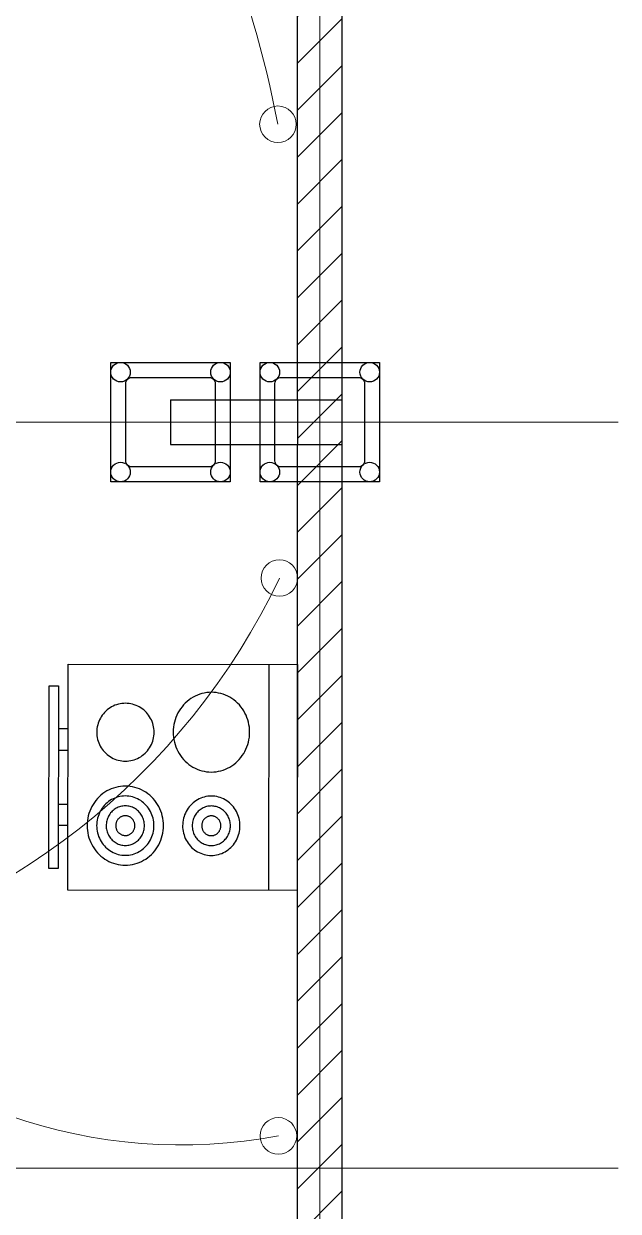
# Model space of a CAD drawing. Header units: metres. Extents: x 1.9 to 22.6, y 1.3 to 21.9.
# Drawn here: x 9.207 to 11.199, y 4.234 to 8.214 of the extents above; entities that cross this region are included whole.
import ezdxf

# ---------------------------------------------------------------- set-up
doc = ezdxf.new("R2010")
doc.units = ezdxf.units.M
doc.linetypes.add('ACAD_ISO04W100', pattern=[30, 24, -3, 0, -3])
doc.layers.get('0').update_dxf_attribs({"color": 52})
for name, color, linetype, lineweight in [('Aux', 10, 'ACAD_ISO04W100', 18), ('Electrico', 5, 'Continuous', 15), ('Muros', 140, 'Continuous', 25)]:
    doc.layers.add(name, color=color, linetype=linetype, lineweight=lineweight)
for name, color, linetype in [('Kastillo', 30, 'Continuous'), ('Muebles', 8, 'Continuous'), ('Muros de Carga', 221, 'Continuous')]:
    doc.layers.add(name, color=color, linetype=linetype)

# ---------------------------------------------------------------- blocks, each defined once
blk = doc.blocks.new('cocina22-pl')
at = {"linetype": 'Continuous'}
for p, q in [((0, 0.6092), (0.6, 0.6092)), ((0, 0), (0, 0.6092)), ((0.6, 0.6092), (0.6, 0)), ((0, 0.533), (0.6, 0.533)), ((0.1408, 0.4751), (0.1347, 0.4726)), ((0.1471, 0.4773), (0.1408, 0.4751)), ((0.1535, 0.4791), (0.1471, 0.4773)), ((0.16, 0.4805), (0.1535, 0.4791)), ((0.1665, 0.4815), (0.16, 0.4805)), ((0.1732, 0.4821), (0.1665, 0.4815)), ((0.1798, 0.4823), (0.1732, 0.4821)), ((0.1865, 0.4821), (0.1798, 0.4823)), ((0.1931, 0.4815), (0.1865, 0.4821)), ((0.1997, 0.4805), (0.1931, 0.4815)), ((0.2061, 0.4791), (0.1997, 0.4805)), ((0.2125, 0.4773), (0.2061, 0.4791)), ((0.2188, 0.4751), (0.2125, 0.4773)), ((0.2249, 0.4726), (0.2188, 0.4751)), ((0.0982, 0.4455), (0.0941, 0.4404)), ((0.1026, 0.4502), (0.0982, 0.4455)), ((0.1073, 0.4548), (0.1026, 0.4502)), ((0.1123, 0.459), (0.1073, 0.4548)), ((0.1176, 0.4629), (0.1123, 0.459)), ((0.1231, 0.4665), (0.1176, 0.4629)), ((0.1288, 0.4697), (0.1231, 0.4665)), ((0.1347, 0.4726), (0.1288, 0.4697)), ((0.2308, 0.4697), (0.2249, 0.4726)), ((0.2366, 0.4665), (0.2308, 0.4697)), ((0.2421, 0.4629), (0.2366, 0.4665)), ((0.2473, 0.459), (0.2421, 0.4629)), ((0.2523, 0.4548), (0.2473, 0.459)), ((0.257, 0.4502), (0.2523, 0.4548)), ((0.2614, 0.4455), (0.257, 0.4502)), ((0.2655, 0.4404), (0.2614, 0.4455)), ((0.3822, 0.4424), (0.3783, 0.4394)), ((0.3863, 0.445), (0.3822, 0.4424)), ((0.3906, 0.4475), (0.3863, 0.445)), ((0.395, 0.4496), (0.3906, 0.4475)), ((0.3995, 0.4515), (0.395, 0.4496)), ((0.4042, 0.4532), (0.3995, 0.4515)), ((0.4089, 0.4545), (0.4042, 0.4532)), ((0.4138, 0.4555), (0.4089, 0.4545)), ((0.4187, 0.4563), (0.4138, 0.4555)), ((0.4236, 0.4567), (0.4187, 0.4563)), ((0.4285, 0.4569), (0.4236, 0.4567)), ((0.4335, 0.4567), (0.4285, 0.4569)), ((0.4384, 0.4563), (0.4335, 0.4567)), ((0.4433, 0.4555), (0.4384, 0.4563)), ((0.4481, 0.4545), (0.4433, 0.4555)), ((0.4529, 0.4532), (0.4481, 0.4545)), ((0.4575, 0.4515), (0.4529, 0.4532)), ((0.4621, 0.4496), (0.4575, 0.4515)), ((0.4665, 0.4475), (0.4621, 0.4496)), ((0.4708, 0.445), (0.4665, 0.4475)), ((0.4749, 0.4424), (0.4708, 0.445)), ((0.4788, 0.4394), (0.4749, 0.4424)), ((0.0791, 0.4121), (0.0772, 0.406)), ((0.0813, 0.4181), (0.0791, 0.4121)), ((0.084, 0.424), (0.0813, 0.4181)), ((0.087, 0.4297), (0.084, 0.424)), ((0.0904, 0.4351), (0.087, 0.4297)), ((0.0941, 0.4404), (0.0904, 0.4351)), ((0.2692, 0.4351), (0.2655, 0.4404)), ((0.2726, 0.4297), (0.2692, 0.4351)), ((0.2756, 0.424), (0.2726, 0.4297)), ((0.2783, 0.4181), (0.2756, 0.424)), ((0.2805, 0.4121), (0.2783, 0.4181)), ((0.2824, 0.406), (0.2805, 0.4121)), ((0.3572, 0.4132), (0.3553, 0.4088)), ((0.3595, 0.4174), (0.3572, 0.4132)), ((0.362, 0.4215), (0.3595, 0.4174)), ((0.3648, 0.4255), (0.362, 0.4215)), ((0.3678, 0.4293), (0.3648, 0.4255)), ((0.3711, 0.4329), (0.3678, 0.4293)), ((0.3746, 0.4363), (0.3711, 0.4329)), ((0.3783, 0.4394), (0.3746, 0.4363)), ((0.386, 0.4106), (0.3842, 0.4079)), ((0.3881, 0.4131), (0.386, 0.4106)), ((0.3902, 0.4155), (0.3881, 0.4131)), ((0.3926, 0.4178), (0.3902, 0.4155)), ((0.395, 0.4199), (0.3926, 0.4178)), ((0.3977, 0.4218), (0.395, 0.4199)), ((0.4004, 0.4236), (0.3977, 0.4218)), ((0.4032, 0.4252), (0.4004, 0.4236)), ((0.4062, 0.4267), (0.4032, 0.4252)), ((0.4092, 0.4279), (0.4062, 0.4267)), ((0.4123, 0.429), (0.4092, 0.4279)), ((0.4155, 0.4299), (0.4123, 0.429)), ((0.4187, 0.4306), (0.4155, 0.4299)), ((0.422, 0.4311), (0.4187, 0.4306)), ((0.4252, 0.4314), (0.422, 0.4311)), ((0.4285, 0.4315), (0.4252, 0.4314)), ((0.4318, 0.4314), (0.4285, 0.4315)), ((0.4351, 0.4311), (0.4318, 0.4314)), ((0.4384, 0.4306), (0.4351, 0.4311)), ((0.4416, 0.4299), (0.4384, 0.4306)), ((0.4448, 0.429), (0.4416, 0.4299)), ((0.4479, 0.4279), (0.4448, 0.429)), ((0.4509, 0.4267), (0.4479, 0.4279)), ((0.4538, 0.4252), (0.4509, 0.4267)), ((0.4567, 0.4236), (0.4538, 0.4252)), ((0.4594, 0.4218), (0.4567, 0.4236)), ((0.462, 0.4199), (0.4594, 0.4218)), ((0.4645, 0.4178), (0.462, 0.4199)), ((0.4668, 0.4155), (0.4645, 0.4178)), ((0.469, 0.4131), (0.4668, 0.4155)), ((0.471, 0.4106), (0.469, 0.4131)), ((0.4729, 0.4079), (0.471, 0.4106)), ((0.4825, 0.4363), (0.4788, 0.4394)), ((0.486, 0.4329), (0.4825, 0.4363)), ((0.4893, 0.4293), (0.486, 0.4329)), ((0.4923, 0.4255), (0.4893, 0.4293)), ((0.4951, 0.4215), (0.4923, 0.4255)), ((0.4976, 0.4174), (0.4951, 0.4215)), ((0.4998, 0.4132), (0.4976, 0.4174)), ((0.5018, 0.4088), (0.4998, 0.4132)), ((0.0741, 0.3871), (0.0739, 0.3807)), ((0.0739, 0.3807), (0.0741, 0.3744)), ((0.0747, 0.3935), (0.0741, 0.3871)), ((0.0758, 0.3998), (0.0747, 0.3935)), ((0.0772, 0.406), (0.0758, 0.3998)), ((0.2838, 0.3998), (0.2824, 0.406)), ((0.2849, 0.3935), (0.2838, 0.3998)), ((0.2855, 0.3871), (0.2849, 0.3935)), ((0.2857, 0.3807), (0.2855, 0.3871)), ((0.2855, 0.3744), (0.2857, 0.3807)), ((0.2857, 0.3807), (0.2857, 0.3807)), ((0.3499, 0.3855), (0.3497, 0.3807)), ((0.3497, 0.3807), (0.3499, 0.376)), ((0.3503, 0.3903), (0.3499, 0.3855)), ((0.3511, 0.395), (0.3503, 0.3903)), ((0.3522, 0.3997), (0.3511, 0.395)), ((0.3536, 0.4043), (0.3522, 0.3997)), ((0.3553, 0.4088), (0.3536, 0.4043)), ((0.3761, 0.3839), (0.376, 0.3807)), ((0.376, 0.3807), (0.3761, 0.3776)), ((0.3764, 0.3871), (0.3761, 0.3839)), ((0.3769, 0.3903), (0.3764, 0.3871)), ((0.3776, 0.3934), (0.3769, 0.3903)), ((0.3786, 0.3964), (0.3776, 0.3934)), ((0.3797, 0.3994), (0.3786, 0.3964)), ((0.381, 0.4024), (0.3797, 0.3994)), ((0.3825, 0.4052), (0.381, 0.4024)), ((0.3842, 0.4079), (0.3825, 0.4052)), ((0.4025, 0.3839), (0.4023, 0.3823)), ((0.4023, 0.3823), (0.4023, 0.3807)), ((0.4023, 0.3807), (0.4023, 0.3791)), ((0.4023, 0.3791), (0.4025, 0.3776)), ((0.4027, 0.3855), (0.4025, 0.3839)), ((0.4031, 0.3871), (0.4027, 0.3855)), ((0.4036, 0.3886), (0.4031, 0.3871)), ((0.4041, 0.3901), (0.4036, 0.3886)), ((0.4048, 0.3915), (0.4041, 0.3901)), ((0.4055, 0.393), (0.4048, 0.3915)), ((0.4064, 0.3943), (0.4055, 0.393)), ((0.4073, 0.3957), (0.4064, 0.3943)), ((0.4083, 0.3969), (0.4073, 0.3957)), ((0.4094, 0.3981), (0.4083, 0.3969)), ((0.4106, 0.3992), (0.4094, 0.3981)), ((0.4118, 0.4003), (0.4106, 0.3992)), ((0.4131, 0.4013), (0.4118, 0.4003)), ((0.4145, 0.4022), (0.4131, 0.4013)), ((0.4159, 0.403), (0.4145, 0.4022)), ((0.4174, 0.4037), (0.4159, 0.403)), ((0.4189, 0.4043), (0.4174, 0.4037)), ((0.4204, 0.4049), (0.4189, 0.4043)), ((0.422, 0.4053), (0.4204, 0.4049)), ((0.4236, 0.4057), (0.422, 0.4053)), ((0.4252, 0.4059), (0.4236, 0.4057)), ((0.4269, 0.4061), (0.4252, 0.4059)), ((0.4285, 0.4061), (0.4269, 0.4061)), ((0.4302, 0.4061), (0.4285, 0.4061)), ((0.4318, 0.4059), (0.4302, 0.4061)), ((0.4335, 0.4057), (0.4318, 0.4059)), ((0.4351, 0.4053), (0.4335, 0.4057)), ((0.4367, 0.4049), (0.4351, 0.4053)), ((0.4382, 0.4043), (0.4367, 0.4049)), ((0.4397, 0.4037), (0.4382, 0.4043)), ((0.4412, 0.403), (0.4397, 0.4037)), ((0.4426, 0.4022), (0.4412, 0.403)), ((0.444, 0.4013), (0.4426, 0.4022)), ((0.4453, 0.4003), (0.444, 0.4013)), ((0.4465, 0.3992), (0.4453, 0.4003)), ((0.4477, 0.3981), (0.4465, 0.3992)), ((0.4488, 0.3969), (0.4477, 0.3981)), ((0.4498, 0.3957), (0.4488, 0.3969)), ((0.4507, 0.3943), (0.4498, 0.3957)), ((0.4516, 0.393), (0.4507, 0.3943)), ((0.4523, 0.3915), (0.4516, 0.393)), ((0.453, 0.3901), (0.4523, 0.3915)), ((0.4535, 0.3886), (0.453, 0.3901)), ((0.454, 0.3871), (0.4535, 0.3886)), ((0.4543, 0.3855), (0.454, 0.3871)), ((0.4546, 0.3839), (0.4543, 0.3855)), ((0.4548, 0.3823), (0.4546, 0.3839)), ((0.4546, 0.3776), (0.4548, 0.3791)), ((0.4548, 0.3807), (0.4548, 0.3823)), ((0.4548, 0.3791), (0.4548, 0.3807)), ((0.4548, 0.3807), (0.4548, 0.3807)), ((0.4746, 0.4052), (0.4729, 0.4079)), ((0.4761, 0.4024), (0.4746, 0.4052)), ((0.4774, 0.3994), (0.4761, 0.4024)), ((0.4785, 0.3964), (0.4774, 0.3994)), ((0.4794, 0.3934), (0.4785, 0.3964)), ((0.4801, 0.3903), (0.4794, 0.3934)), ((0.4807, 0.3871), (0.4801, 0.3903)), ((0.481, 0.3839), (0.4807, 0.3871)), ((0.4811, 0.3807), (0.481, 0.3839)), ((0.481, 0.3776), (0.4811, 0.3807)), ((0.4811, 0.3807), (0.4811, 0.3807)), ((0.5035, 0.4043), (0.5018, 0.4088)), ((0.5049, 0.3997), (0.5035, 0.4043)), ((0.5059, 0.395), (0.5049, 0.3997)), ((0.5067, 0.3903), (0.5059, 0.395)), ((0.5072, 0.3855), (0.5067, 0.3903)), ((0.5073, 0.3807), (0.5072, 0.3855)), ((0.5072, 0.376), (0.5073, 0.3807)), ((0.5073, 0.3807), (0.5073, 0.3807)), ((0.0741, 0.3744), (0.0747, 0.368)), ((0.0747, 0.368), (0.0758, 0.3617)), ((0.0758, 0.3617), (0.0772, 0.3555)), ((0.0772, 0.3555), (0.0791, 0.3494)), ((0.0791, 0.3494), (0.0813, 0.3434)), ((0.2783, 0.3434), (0.2805, 0.3494)), ((0.2805, 0.3494), (0.2824, 0.3555)), ((0.2824, 0.3555), (0.2838, 0.3617)), ((0.2838, 0.3617), (0.2849, 0.368)), ((0.2849, 0.368), (0.2855, 0.3744)), ((0.3499, 0.376), (0.3503, 0.3712)), ((0.3503, 0.3712), (0.3511, 0.3665)), ((0.3511, 0.3665), (0.3522, 0.3618)), ((0.3522, 0.3618), (0.3536, 0.3572)), ((0.3536, 0.3572), (0.3553, 0.3527)), ((0.3553, 0.3527), (0.3572, 0.3483)), ((0.3572, 0.3483), (0.3595, 0.3441)), ((0.3761, 0.3776), (0.3764, 0.3744)), ((0.3764, 0.3744), (0.3769, 0.3712)), ((0.3769, 0.3712), (0.3776, 0.3681)), ((0.3776, 0.3681), (0.3786, 0.3651)), ((0.3786, 0.3651), (0.3797, 0.3621)), ((0.3797, 0.3621), (0.381, 0.3591)), ((0.381, 0.3591), (0.3825, 0.3563)), ((0.3825, 0.3563), (0.3842, 0.3535)), ((0.3842, 0.3535), (0.386, 0.3509)), ((0.386, 0.3509), (0.3881, 0.3484)), ((0.3881, 0.3484), (0.3902, 0.346)), ((0.4025, 0.3776), (0.4027, 0.376)), ((0.4027, 0.376), (0.4031, 0.3744)), ((0.4031, 0.3744), (0.4036, 0.3729)), ((0.4036, 0.3729), (0.4041, 0.3714)), ((0.4041, 0.3714), (0.4048, 0.3699)), ((0.4048, 0.3699), (0.4055, 0.3685)), ((0.4055, 0.3685), (0.4064, 0.3671)), ((0.4064, 0.3671), (0.4073, 0.3658)), ((0.4073, 0.3658), (0.4083, 0.3646)), ((0.4083, 0.3646), (0.4094, 0.3634)), ((0.4094, 0.3634), (0.4106, 0.3622)), ((0.4106, 0.3622), (0.4118, 0.3612)), ((0.4118, 0.3612), (0.4131, 0.3602)), ((0.4131, 0.3602), (0.4145, 0.3593)), ((0.4145, 0.3593), (0.4159, 0.3585)), ((0.4159, 0.3585), (0.4174, 0.3578)), ((0.4174, 0.3578), (0.4189, 0.3571)), ((0.4189, 0.3571), (0.4204, 0.3566)), ((0.4204, 0.3566), (0.422, 0.3562)), ((0.422, 0.3562), (0.4236, 0.3558)), ((0.4236, 0.3558), (0.4252, 0.3556)), ((0.4252, 0.3556), (0.4269, 0.3554)), ((0.4269, 0.3554), (0.4285, 0.3554)), ((0.4285, 0.3554), (0.4302, 0.3554)), ((0.4302, 0.3554), (0.4318, 0.3556)), ((0.4318, 0.3556), (0.4335, 0.3558)), ((0.4335, 0.3558), (0.4351, 0.3562)), ((0.4351, 0.3562), (0.4367, 0.3566)), ((0.4367, 0.3566), (0.4382, 0.3571)), ((0.4382, 0.3571), (0.4397, 0.3578)), ((0.4397, 0.3578), (0.4412, 0.3585)), ((0.4412, 0.3585), (0.4426, 0.3593)), ((0.4426, 0.3593), (0.444, 0.3602)), ((0.444, 0.3602), (0.4453, 0.3612)), ((0.4453, 0.3612), (0.4465, 0.3622)), ((0.4465, 0.3622), (0.4477, 0.3634)), ((0.4477, 0.3634), (0.4488, 0.3646)), ((0.4488, 0.3646), (0.4498, 0.3658)), ((0.4498, 0.3658), (0.4507, 0.3671)), ((0.4507, 0.3671), (0.4516, 0.3685)), ((0.4516, 0.3685), (0.4523, 0.3699)), ((0.4523, 0.3699), (0.453, 0.3714)), ((0.453, 0.3714), (0.4535, 0.3729)), ((0.4535, 0.3729), (0.454, 0.3744)), ((0.454, 0.3744), (0.4543, 0.376)), ((0.4543, 0.376), (0.4546, 0.3776)), ((0.4668, 0.346), (0.469, 0.3484)), ((0.469, 0.3484), (0.471, 0.3509)), ((0.471, 0.3509), (0.4729, 0.3535)), ((0.4729, 0.3535), (0.4746, 0.3563)), ((0.4746, 0.3563), (0.4761, 0.3591)), ((0.4761, 0.3591), (0.4774, 0.3621)), ((0.4774, 0.3621), (0.4785, 0.3651)), ((0.4785, 0.3651), (0.4794, 0.3681)), ((0.4794, 0.3681), (0.4801, 0.3712)), ((0.4801, 0.3712), (0.4807, 0.3744)), ((0.4807, 0.3744), (0.481, 0.3776)), ((0.4976, 0.3441), (0.4998, 0.3483)), ((0.4998, 0.3483), (0.5018, 0.3527)), ((0.5018, 0.3527), (0.5035, 0.3572)), ((0.5035, 0.3572), (0.5049, 0.3618)), ((0.5049, 0.3618), (0.5059, 0.3665)), ((0.5059, 0.3665), (0.5067, 0.3712)), ((0.5067, 0.3712), (0.5072, 0.376)), ((0.0813, 0.3434), (0.084, 0.3375)), ((0.084, 0.3375), (0.087, 0.3318)), ((0.087, 0.3318), (0.0904, 0.3263)), ((0.0904, 0.3263), (0.0941, 0.3211)), ((0.0941, 0.3211), (0.0982, 0.316)), ((0.0982, 0.316), (0.1026, 0.3112)), ((0.257, 0.3112), (0.2614, 0.316)), ((0.2614, 0.316), (0.2655, 0.3211)), ((0.2655, 0.3211), (0.2692, 0.3263)), ((0.2692, 0.3263), (0.2726, 0.3318)), ((0.2726, 0.3318), (0.2756, 0.3375)), ((0.2756, 0.3375), (0.2783, 0.3434)), ((0.3595, 0.3441), (0.362, 0.3399)), ((0.362, 0.3399), (0.3648, 0.336)), ((0.3648, 0.336), (0.3678, 0.3322)), ((0.3678, 0.3322), (0.3711, 0.3286)), ((0.3711, 0.3286), (0.3746, 0.3252)), ((0.3746, 0.3252), (0.3783, 0.3221)), ((0.3783, 0.3221), (0.3822, 0.3191)), ((0.3822, 0.3191), (0.3863, 0.3164)), ((0.3863, 0.3164), (0.3906, 0.314)), ((0.3902, 0.346), (0.3926, 0.3437)), ((0.3926, 0.3437), (0.395, 0.3416)), ((0.395, 0.3416), (0.3977, 0.3397)), ((0.3977, 0.3397), (0.4004, 0.3379)), ((0.4004, 0.3379), (0.4032, 0.3363)), ((0.4032, 0.3363), (0.4062, 0.3348)), ((0.4062, 0.3348), (0.4092, 0.3335)), ((0.4092, 0.3335), (0.4123, 0.3325)), ((0.4123, 0.3325), (0.4155, 0.3316)), ((0.4155, 0.3316), (0.4187, 0.3309)), ((0.4187, 0.3309), (0.422, 0.3304)), ((0.422, 0.3304), (0.4252, 0.3301)), ((0.4252, 0.3301), (0.4285, 0.33)), ((0.4285, 0.33), (0.4318, 0.3301)), ((0.4318, 0.3301), (0.4351, 0.3304)), ((0.4351, 0.3304), (0.4384, 0.3309)), ((0.4384, 0.3309), (0.4416, 0.3316)), ((0.4416, 0.3316), (0.4448, 0.3325)), ((0.4448, 0.3325), (0.4479, 0.3335)), ((0.4479, 0.3335), (0.4509, 0.3348)), ((0.4509, 0.3348), (0.4538, 0.3363)), ((0.4538, 0.3363), (0.4567, 0.3379)), ((0.4567, 0.3379), (0.4594, 0.3397)), ((0.4594, 0.3397), (0.462, 0.3416)), ((0.462, 0.3416), (0.4645, 0.3437)), ((0.4645, 0.3437), (0.4668, 0.346)), ((0.4665, 0.314), (0.4708, 0.3164)), ((0.4708, 0.3164), (0.4749, 0.3191)), ((0.4749, 0.3191), (0.4788, 0.3221)), ((0.4788, 0.3221), (0.4825, 0.3252)), ((0.4825, 0.3252), (0.486, 0.3286)), ((0.486, 0.3286), (0.4893, 0.3322)), ((0.4893, 0.3322), (0.4923, 0.336)), ((0.4923, 0.336), (0.4951, 0.3399)), ((0.4951, 0.3399), (0.4976, 0.3441)), ((0.1026, 0.3112), (0.1073, 0.3067)), ((0.1073, 0.3067), (0.1123, 0.3025)), ((0.1123, 0.3025), (0.1176, 0.2986)), ((0.1176, 0.2986), (0.1231, 0.295)), ((0.1231, 0.295), (0.1288, 0.2918)), ((0.1288, 0.2918), (0.1347, 0.2889)), ((0.1347, 0.2889), (0.1408, 0.2863)), ((0.1408, 0.2863), (0.1471, 0.2842)), ((0.1471, 0.2842), (0.1535, 0.2824)), ((0.2061, 0.2824), (0.2125, 0.2842)), ((0.2125, 0.2842), (0.2188, 0.2863)), ((0.2188, 0.2863), (0.2249, 0.2889)), ((0.2249, 0.2889), (0.2308, 0.2918)), ((0.2308, 0.2918), (0.2366, 0.295)), ((0.2366, 0.295), (0.2421, 0.2986)), ((0.2421, 0.2986), (0.2473, 0.3025)), ((0.2473, 0.3025), (0.2523, 0.3067)), ((0.2523, 0.3067), (0.257, 0.3112)), ((0.3906, 0.314), (0.395, 0.3118)), ((0.395, 0.3118), (0.3995, 0.3099)), ((0.3995, 0.3099), (0.4042, 0.3083)), ((0.4042, 0.3083), (0.4089, 0.307)), ((0.4089, 0.307), (0.4138, 0.3059)), ((0.4138, 0.3059), (0.4187, 0.3052)), ((0.4187, 0.3052), (0.4236, 0.3047)), ((0.4236, 0.3047), (0.4285, 0.3046)), ((0.4285, 0.3046), (0.4335, 0.3047)), ((0.4335, 0.3047), (0.4384, 0.3052)), ((0.4384, 0.3052), (0.4433, 0.3059)), ((0.4433, 0.3059), (0.4481, 0.307)), ((0.4481, 0.307), (0.4529, 0.3083)), ((0.4529, 0.3083), (0.4575, 0.3099)), ((0.4575, 0.3099), (0.4621, 0.3118)), ((0.4621, 0.3118), (0.4665, 0.314)), ((0.1535, 0.2824), (0.16, 0.281)), ((0.16, 0.281), (0.1665, 0.28)), ((0.1665, 0.28), (0.1732, 0.2794)), ((0.1732, 0.2794), (0.1798, 0.2792)), ((0.1798, 0.2792), (0.1865, 0.2794)), ((0.1865, 0.2794), (0.1931, 0.28)), ((0.1931, 0.28), (0.1997, 0.281)), ((0.1997, 0.281), (0.2061, 0.2824)), ((0.4154, 0.253), (0.4088, 0.252)), ((0.4219, 0.2536), (0.4154, 0.253)), ((0.4285, 0.2538), (0.4219, 0.2536)), ((0.4351, 0.2536), (0.4285, 0.2538)), ((0.4417, 0.253), (0.4351, 0.2536)), ((0.4482, 0.252), (0.4417, 0.253)), ((0.1476, 0.2212), (0.1433, 0.219)), ((0.152, 0.2231), (0.1476, 0.2212)), ((0.1566, 0.2247), (0.152, 0.2231)), ((0.1612, 0.2261), (0.1566, 0.2247)), ((0.1659, 0.2271), (0.1612, 0.2261)), ((0.1707, 0.2278), (0.1659, 0.2271)), ((0.1755, 0.2283), (0.1707, 0.2278)), ((0.1803, 0.2284), (0.1755, 0.2283)), ((0.1851, 0.2283), (0.1803, 0.2284)), ((0.1899, 0.2278), (0.1851, 0.2283)), ((0.1947, 0.2271), (0.1899, 0.2278)), ((0.1994, 0.2261), (0.1947, 0.2271)), ((0.204, 0.2247), (0.1994, 0.2261)), ((0.2086, 0.2231), (0.204, 0.2247)), ((0.213, 0.2212), (0.2086, 0.2231)), ((0.2173, 0.219), (0.213, 0.2212)), ((0.3519, 0.2218), (0.3476, 0.217)), ((0.3566, 0.2263), (0.3519, 0.2218)), ((0.3616, 0.2305), (0.3566, 0.2263)), ((0.3668, 0.2344), (0.3616, 0.2305)), ((0.3722, 0.238), (0.3668, 0.2344)), ((0.3779, 0.2413), (0.3722, 0.238)), ((0.3838, 0.2442), (0.3779, 0.2413)), ((0.3899, 0.2467), (0.3838, 0.2442)), ((0.3961, 0.2489), (0.3899, 0.2467)), ((0.395, 0.2212), (0.3906, 0.219)), ((0.3995, 0.2231), (0.395, 0.2212)), ((0.4024, 0.2506), (0.3961, 0.2489)), ((0.4042, 0.2247), (0.3995, 0.2231)), ((0.4088, 0.252), (0.4024, 0.2506)), ((0.4089, 0.2261), (0.4042, 0.2247)), ((0.4138, 0.2271), (0.4089, 0.2261)), ((0.4187, 0.2278), (0.4138, 0.2271)), ((0.4236, 0.2283), (0.4187, 0.2278)), ((0.4285, 0.2284), (0.4236, 0.2283)), ((0.4335, 0.2283), (0.4285, 0.2284)), ((0.4384, 0.2278), (0.4335, 0.2283)), ((0.4433, 0.2271), (0.4384, 0.2278)), ((0.4481, 0.2261), (0.4433, 0.2271)), ((0.4529, 0.2247), (0.4481, 0.2261)), ((0.4547, 0.2506), (0.4482, 0.252)), ((0.4575, 0.2231), (0.4529, 0.2247)), ((0.461, 0.2489), (0.4547, 0.2506)), ((0.4621, 0.2212), (0.4575, 0.2231)), ((0.4672, 0.2467), (0.461, 0.2489)), ((0.4665, 0.219), (0.4621, 0.2212)), ((0.4733, 0.2442), (0.4672, 0.2467)), ((0.4792, 0.2413), (0.4733, 0.2442)), ((0.4848, 0.238), (0.4792, 0.2413)), ((0.4903, 0.2344), (0.4848, 0.238)), ((0.4955, 0.2305), (0.4903, 0.2344)), ((0.5005, 0.2263), (0.4955, 0.2305)), ((0.5051, 0.2218), (0.5005, 0.2263)), ((0.5095, 0.217), (0.5051, 0.2218)), ((0.1154, 0.1931), (0.113, 0.189)), ((0.1181, 0.1971), (0.1154, 0.1931)), ((0.1211, 0.2008), (0.1181, 0.1971)), ((0.1243, 0.2044), (0.1211, 0.2008)), ((0.1277, 0.2078), (0.1243, 0.2044)), ((0.1313, 0.211), (0.1277, 0.2078)), ((0.1351, 0.2139), (0.1313, 0.211)), ((0.1391, 0.2166), (0.1351, 0.2139)), ((0.1433, 0.219), (0.1391, 0.2166)), ((0.2215, 0.2166), (0.2173, 0.219)), ((0.2255, 0.2139), (0.2215, 0.2166)), ((0.2293, 0.211), (0.2255, 0.2139)), ((0.2329, 0.2078), (0.2293, 0.211)), ((0.2363, 0.2044), (0.2329, 0.2078)), ((0.2395, 0.2008), (0.2363, 0.2044)), ((0.2425, 0.1971), (0.2395, 0.2008)), ((0.2452, 0.1931), (0.2425, 0.1971)), ((0.2476, 0.189), (0.2452, 0.1931)), ((0.3308, 0.1897), (0.3286, 0.1837)), ((0.3335, 0.1955), (0.3308, 0.1897)), ((0.3365, 0.2012), (0.3335, 0.1955)), ((0.3398, 0.2067), (0.3365, 0.2012)), ((0.3435, 0.212), (0.3398, 0.2067)), ((0.3476, 0.217), (0.3435, 0.212)), ((0.362, 0.1931), (0.3595, 0.189)), ((0.3648, 0.1971), (0.362, 0.1931)), ((0.3678, 0.2008), (0.3648, 0.1971)), ((0.3711, 0.2044), (0.3678, 0.2008)), ((0.3746, 0.2078), (0.3711, 0.2044)), ((0.3783, 0.211), (0.3746, 0.2078)), ((0.3822, 0.2139), (0.3783, 0.211)), ((0.3863, 0.2166), (0.3822, 0.2139)), ((0.3906, 0.219), (0.3863, 0.2166)), ((0.395, 0.1914), (0.3926, 0.1893)), ((0.3977, 0.1934), (0.395, 0.1914)), ((0.4004, 0.1952), (0.3977, 0.1934)), ((0.4032, 0.1968), (0.4004, 0.1952)), ((0.4062, 0.1982), (0.4032, 0.1968)), ((0.4092, 0.1995), (0.4062, 0.1982)), ((0.4123, 0.2006), (0.4092, 0.1995)), ((0.4155, 0.2015), (0.4123, 0.2006)), ((0.4187, 0.2022), (0.4155, 0.2015)), ((0.422, 0.2027), (0.4187, 0.2022)), ((0.4252, 0.203), (0.422, 0.2027)), ((0.4285, 0.2031), (0.4252, 0.203)), ((0.4318, 0.203), (0.4285, 0.2031)), ((0.4351, 0.2027), (0.4318, 0.203)), ((0.4384, 0.2022), (0.4351, 0.2027)), ((0.4416, 0.2015), (0.4384, 0.2022)), ((0.4448, 0.2006), (0.4416, 0.2015)), ((0.4479, 0.1995), (0.4448, 0.2006)), ((0.4509, 0.1982), (0.4479, 0.1995)), ((0.4538, 0.1968), (0.4509, 0.1982)), ((0.4567, 0.1952), (0.4538, 0.1968)), ((0.4594, 0.1934), (0.4567, 0.1952)), ((0.462, 0.1914), (0.4594, 0.1934)), ((0.4645, 0.1893), (0.462, 0.1914)), ((0.4708, 0.2166), (0.4665, 0.219)), ((0.4749, 0.2139), (0.4708, 0.2166)), ((0.4788, 0.211), (0.4749, 0.2139)), ((0.4825, 0.2078), (0.4788, 0.211)), ((0.486, 0.2044), (0.4825, 0.2078)), ((0.4893, 0.2008), (0.486, 0.2044)), ((0.4923, 0.1971), (0.4893, 0.2008)), ((0.4951, 0.1931), (0.4923, 0.1971)), ((0.4976, 0.189), (0.4951, 0.1931)), ((0.5135, 0.212), (0.5095, 0.217)), ((0.5173, 0.2067), (0.5135, 0.212)), ((0.5206, 0.2012), (0.5173, 0.2067)), ((0.5236, 0.1955), (0.5206, 0.2012)), ((0.5262, 0.1897), (0.5236, 0.1955)), ((0.5285, 0.1837), (0.5262, 0.1897)), ((0.1041, 0.1618), (0.1036, 0.1571)), ((0.1048, 0.1666), (0.1041, 0.1618)), ((0.1059, 0.1712), (0.1048, 0.1666)), ((0.1072, 0.1758), (0.1059, 0.1712)), ((0.1088, 0.1803), (0.1072, 0.1758)), ((0.1108, 0.1847), (0.1088, 0.1803)), ((0.113, 0.189), (0.1108, 0.1847)), ((0.2498, 0.1847), (0.2476, 0.189)), ((0.2518, 0.1803), (0.2498, 0.1847)), ((0.2534, 0.1758), (0.2518, 0.1803)), ((0.2547, 0.1712), (0.2534, 0.1758)), ((0.2558, 0.1666), (0.2547, 0.1712)), ((0.2565, 0.1618), (0.2558, 0.1666)), ((0.257, 0.1571), (0.2565, 0.1618)), ((0.3237, 0.1587), (0.3235, 0.1523)), ((0.3243, 0.165), (0.3237, 0.1587)), ((0.3253, 0.1713), (0.3243, 0.165)), ((0.3268, 0.1775), (0.3253, 0.1713)), ((0.3286, 0.1837), (0.3268, 0.1775)), ((0.3503, 0.1618), (0.3499, 0.1571)), ((0.3511, 0.1666), (0.3503, 0.1618)), ((0.3522, 0.1712), (0.3511, 0.1666)), ((0.3536, 0.1758), (0.3522, 0.1712)), ((0.3553, 0.1803), (0.3536, 0.1758)), ((0.3572, 0.1847), (0.3553, 0.1803)), ((0.3595, 0.189), (0.3572, 0.1847)), ((0.3764, 0.1587), (0.3761, 0.1555)), ((0.3769, 0.1618), (0.3764, 0.1587)), ((0.3776, 0.1649), (0.3769, 0.1618)), ((0.3786, 0.168), (0.3776, 0.1649)), ((0.3797, 0.171), (0.3786, 0.168)), ((0.381, 0.1739), (0.3797, 0.171)), ((0.3825, 0.1768), (0.381, 0.1739)), ((0.3842, 0.1795), (0.3825, 0.1768)), ((0.386, 0.1821), (0.3842, 0.1795)), ((0.3881, 0.1847), (0.386, 0.1821)), ((0.3902, 0.187), (0.3881, 0.1847)), ((0.3926, 0.1893), (0.3902, 0.187)), ((0.4031, 0.1586), (0.4027, 0.1571)), ((0.4036, 0.1601), (0.4031, 0.1586)), ((0.4041, 0.1616), (0.4036, 0.1601)), ((0.4048, 0.1631), (0.4041, 0.1616)), ((0.4055, 0.1645), (0.4048, 0.1631)), ((0.4064, 0.1659), (0.4055, 0.1645)), ((0.4073, 0.1672), (0.4064, 0.1659)), ((0.4083, 0.1685), (0.4073, 0.1672)), ((0.4094, 0.1697), (0.4083, 0.1685)), ((0.4106, 0.1708), (0.4094, 0.1697)), ((0.4118, 0.1719), (0.4106, 0.1708)), ((0.4131, 0.1728), (0.4118, 0.1719)), ((0.4145, 0.1737), (0.4131, 0.1728)), ((0.4159, 0.1745), (0.4145, 0.1737)), ((0.4174, 0.1753), (0.4159, 0.1745)), ((0.4189, 0.1759), (0.4174, 0.1753)), ((0.4204, 0.1764), (0.4189, 0.1759)), ((0.422, 0.1769), (0.4204, 0.1764)), ((0.4236, 0.1772), (0.422, 0.1769)), ((0.4252, 0.1775), (0.4236, 0.1772)), ((0.4269, 0.1776), (0.4252, 0.1775)), ((0.4285, 0.1777), (0.4269, 0.1776)), ((0.4302, 0.1776), (0.4285, 0.1777)), ((0.4318, 0.1775), (0.4302, 0.1776)), ((0.4335, 0.1772), (0.4318, 0.1775)), ((0.4351, 0.1769), (0.4335, 0.1772)), ((0.4367, 0.1764), (0.4351, 0.1769)), ((0.4382, 0.1759), (0.4367, 0.1764)), ((0.4397, 0.1753), (0.4382, 0.1759)), ((0.4412, 0.1745), (0.4397, 0.1753)), ((0.4426, 0.1737), (0.4412, 0.1745)), ((0.444, 0.1728), (0.4426, 0.1737)), ((0.4453, 0.1719), (0.444, 0.1728)), ((0.4465, 0.1708), (0.4453, 0.1719)), ((0.4477, 0.1697), (0.4465, 0.1708)), ((0.4488, 0.1685), (0.4477, 0.1697)), ((0.4498, 0.1672), (0.4488, 0.1685)), ((0.4507, 0.1659), (0.4498, 0.1672)), ((0.4516, 0.1645), (0.4507, 0.1659)), ((0.4523, 0.1631), (0.4516, 0.1645)), ((0.453, 0.1616), (0.4523, 0.1631)), ((0.4535, 0.1601), (0.453, 0.1616)), ((0.454, 0.1586), (0.4535, 0.1601)), ((0.4543, 0.1571), (0.454, 0.1586)), ((0.4668, 0.187), (0.4645, 0.1893)), ((0.469, 0.1847), (0.4668, 0.187)), ((0.471, 0.1821), (0.469, 0.1847)), ((0.4729, 0.1795), (0.471, 0.1821)), ((0.4746, 0.1768), (0.4729, 0.1795)), ((0.4761, 0.1739), (0.4746, 0.1768)), ((0.4774, 0.171), (0.4761, 0.1739)), ((0.4785, 0.168), (0.4774, 0.171)), ((0.4794, 0.1649), (0.4785, 0.168)), ((0.4801, 0.1618), (0.4794, 0.1649)), ((0.4807, 0.1587), (0.4801, 0.1618)), ((0.481, 0.1555), (0.4807, 0.1587)), ((0.4998, 0.1847), (0.4976, 0.189)), ((0.5018, 0.1803), (0.4998, 0.1847)), ((0.5035, 0.1758), (0.5018, 0.1803)), ((0.5049, 0.1712), (0.5035, 0.1758)), ((0.5059, 0.1666), (0.5049, 0.1712)), ((0.5067, 0.1618), (0.5059, 0.1666)), ((0.5072, 0.1571), (0.5067, 0.1618)), ((0.5303, 0.1775), (0.5285, 0.1837)), ((0.5318, 0.1713), (0.5303, 0.1775)), ((0.5328, 0.165), (0.5318, 0.1713)), ((0.5334, 0.1587), (0.5328, 0.165)), ((0.5336, 0.1523), (0.5334, 0.1587)), ((0.1036, 0.1571), (0.1034, 0.1523)), ((0.1034, 0.1523), (0.1036, 0.1475)), ((0.1036, 0.1475), (0.1041, 0.1428)), ((0.1041, 0.1428), (0.1048, 0.138)), ((0.1048, 0.138), (0.1059, 0.1334)), ((0.1059, 0.1334), (0.1072, 0.1288)), ((0.1072, 0.1288), (0.1088, 0.1243)), ((0.2518, 0.1243), (0.2534, 0.1288)), ((0.2534, 0.1288), (0.2547, 0.1334)), ((0.2547, 0.1334), (0.2558, 0.138)), ((0.2558, 0.138), (0.2565, 0.1428)), ((0.2565, 0.1428), (0.257, 0.1475)), ((0.2571, 0.1523), (0.257, 0.1571)), ((0.257, 0.1475), (0.2571, 0.1523)), ((0.2571, 0.1523), (0.2571, 0.1523)), ((0.3235, 0.1523), (0.3237, 0.1459)), ((0.3237, 0.1459), (0.3243, 0.1396)), ((0.3243, 0.1396), (0.3253, 0.1333)), ((0.3253, 0.1333), (0.3268, 0.127)), ((0.3268, 0.127), (0.3286, 0.1209)), ((0.3499, 0.1571), (0.3497, 0.1523)), ((0.3497, 0.1523), (0.3499, 0.1475)), ((0.3499, 0.1475), (0.3503, 0.1428)), ((0.3503, 0.1428), (0.3511, 0.138)), ((0.3511, 0.138), (0.3522, 0.1334)), ((0.3522, 0.1334), (0.3536, 0.1288)), ((0.3536, 0.1288), (0.3553, 0.1243)), ((0.3761, 0.1555), (0.376, 0.1523)), ((0.376, 0.1523), (0.3761, 0.1491)), ((0.3761, 0.1491), (0.3764, 0.1459)), ((0.3764, 0.1459), (0.3769, 0.1428)), ((0.3769, 0.1428), (0.3776, 0.1397)), ((0.3776, 0.1397), (0.3786, 0.1366)), ((0.3786, 0.1366), (0.3797, 0.1336)), ((0.3797, 0.1336), (0.381, 0.1307)), ((0.381, 0.1307), (0.3825, 0.1278)), ((0.3825, 0.1278), (0.3842, 0.1251)), ((0.4025, 0.1555), (0.4023, 0.1539)), ((0.4023, 0.1539), (0.4023, 0.1523)), ((0.4023, 0.1523), (0.4023, 0.1507)), ((0.4023, 0.1507), (0.4025, 0.1491)), ((0.4027, 0.1571), (0.4025, 0.1555)), ((0.4025, 0.1491), (0.4027, 0.1475)), ((0.4027, 0.1475), (0.4031, 0.146)), ((0.4031, 0.146), (0.4036, 0.1445)), ((0.4036, 0.1445), (0.4041, 0.143)), ((0.4041, 0.143), (0.4048, 0.1415)), ((0.4048, 0.1415), (0.4055, 0.1401)), ((0.4055, 0.1401), (0.4064, 0.1387)), ((0.4064, 0.1387), (0.4073, 0.1374)), ((0.4073, 0.1374), (0.4083, 0.1361)), ((0.4083, 0.1361), (0.4094, 0.1349)), ((0.4094, 0.1349), (0.4106, 0.1338)), ((0.4106, 0.1338), (0.4118, 0.1327)), ((0.4118, 0.1327), (0.4131, 0.1318)), ((0.4131, 0.1318), (0.4145, 0.1309)), ((0.4145, 0.1309), (0.4159, 0.1301)), ((0.4159, 0.1301), (0.4174, 0.1293)), ((0.4174, 0.1293), (0.4189, 0.1287)), ((0.4189, 0.1287), (0.4204, 0.1282)), ((0.4204, 0.1282), (0.422, 0.1277)), ((0.422, 0.1277), (0.4236, 0.1274)), ((0.4236, 0.1274), (0.4252, 0.1271)), ((0.4252, 0.1271), (0.4269, 0.127)), ((0.4269, 0.127), (0.4285, 0.1269)), ((0.4285, 0.1269), (0.4302, 0.127)), ((0.4302, 0.127), (0.4318, 0.1271)), ((0.4318, 0.1271), (0.4335, 0.1274)), ((0.4335, 0.1274), (0.4351, 0.1277)), ((0.4351, 0.1277), (0.4367, 0.1282)), ((0.4367, 0.1282), (0.4382, 0.1287)), ((0.4382, 0.1287), (0.4397, 0.1293)), ((0.4397, 0.1293), (0.4412, 0.1301)), ((0.4412, 0.1301), (0.4426, 0.1309)), ((0.4426, 0.1309), (0.444, 0.1318)), ((0.444, 0.1318), (0.4453, 0.1327)), ((0.4453, 0.1327), (0.4465, 0.1338)), ((0.4465, 0.1338), (0.4477, 0.1349)), ((0.4477, 0.1349), (0.4488, 0.1361)), ((0.4488, 0.1361), (0.4498, 0.1374)), ((0.4498, 0.1374), (0.4507, 0.1387)), ((0.4507, 0.1387), (0.4516, 0.1401)), ((0.4516, 0.1401), (0.4523, 0.1415)), ((0.4523, 0.1415), (0.453, 0.143)), ((0.453, 0.143), (0.4535, 0.1445)), ((0.4535, 0.1445), (0.454, 0.146)), ((0.454, 0.146), (0.4543, 0.1475)), ((0.4546, 0.1555), (0.4543, 0.1571)), ((0.4543, 0.1475), (0.4546, 0.1491)), ((0.4548, 0.1539), (0.4546, 0.1555)), ((0.4546, 0.1491), (0.4548, 0.1507)), ((0.4548, 0.1523), (0.4548, 0.1539)), ((0.4548, 0.1507), (0.4548, 0.1523)), ((0.4548, 0.1523), (0.4548, 0.1523)), ((0.4729, 0.1251), (0.4746, 0.1278)), ((0.4746, 0.1278), (0.4761, 0.1307)), ((0.4761, 0.1307), (0.4774, 0.1336)), ((0.4774, 0.1336), (0.4785, 0.1366)), ((0.4785, 0.1366), (0.4794, 0.1397)), ((0.4794, 0.1397), (0.4801, 0.1428)), ((0.4801, 0.1428), (0.4807, 0.1459)), ((0.4807, 0.1459), (0.481, 0.1491)), ((0.4811, 0.1523), (0.481, 0.1555)), ((0.481, 0.1491), (0.4811, 0.1523)), ((0.4811, 0.1523), (0.4811, 0.1523)), ((0.5018, 0.1243), (0.5035, 0.1288)), ((0.5035, 0.1288), (0.5049, 0.1334)), ((0.5049, 0.1334), (0.5059, 0.138)), ((0.5059, 0.138), (0.5067, 0.1428)), ((0.5067, 0.1428), (0.5072, 0.1475)), ((0.5073, 0.1523), (0.5072, 0.1571)), ((0.5072, 0.1475), (0.5073, 0.1523)), ((0.5073, 0.1523), (0.5073, 0.1523)), ((0.5285, 0.1209), (0.5303, 0.127)), ((0.5303, 0.127), (0.5318, 0.1333)), ((0.5318, 0.1333), (0.5328, 0.1396)), ((0.5328, 0.1396), (0.5334, 0.1459)), ((0.5334, 0.1459), (0.5336, 0.1523)), ((0.5336, 0.1523), (0.5336, 0.1523)), ((0.1088, 0.1243), (0.1108, 0.1199)), ((0.1108, 0.1199), (0.113, 0.1156)), ((0.113, 0.1156), (0.1154, 0.1115)), ((0.1154, 0.1115), (0.1181, 0.1075)), ((0.1181, 0.1075), (0.1211, 0.1038)), ((0.1211, 0.1038), (0.1243, 0.1002)), ((0.1243, 0.1002), (0.1277, 0.0968)), ((0.1277, 0.0968), (0.1313, 0.0936)), ((0.2293, 0.0936), (0.2329, 0.0968)), ((0.2329, 0.0968), (0.2363, 0.1002)), ((0.2363, 0.1002), (0.2395, 0.1038)), ((0.2395, 0.1038), (0.2425, 0.1075)), ((0.2425, 0.1075), (0.2452, 0.1115)), ((0.2452, 0.1115), (0.2476, 0.1156)), ((0.2476, 0.1156), (0.2498, 0.1199)), ((0.2498, 0.1199), (0.2518, 0.1243)), ((0.3286, 0.1209), (0.3308, 0.1149)), ((0.3308, 0.1149), (0.3335, 0.1091)), ((0.3335, 0.1091), (0.3365, 0.1034)), ((0.3365, 0.1034), (0.3398, 0.0979)), ((0.3398, 0.0979), (0.3435, 0.0926)), ((0.3553, 0.1243), (0.3572, 0.1199)), ((0.3572, 0.1199), (0.3595, 0.1156)), ((0.3595, 0.1156), (0.362, 0.1115)), ((0.362, 0.1115), (0.3648, 0.1075)), ((0.3648, 0.1075), (0.3678, 0.1038)), ((0.3678, 0.1038), (0.3711, 0.1002)), ((0.3711, 0.1002), (0.3746, 0.0968)), ((0.3746, 0.0968), (0.3783, 0.0936)), ((0.3842, 0.1251), (0.386, 0.1225)), ((0.386, 0.1225), (0.3881, 0.1199)), ((0.3881, 0.1199), (0.3902, 0.1175)), ((0.3902, 0.1175), (0.3926, 0.1153)), ((0.3926, 0.1153), (0.395, 0.1132)), ((0.395, 0.1132), (0.3977, 0.1112)), ((0.3977, 0.1112), (0.4004, 0.1094)), ((0.4004, 0.1094), (0.4032, 0.1078)), ((0.4032, 0.1078), (0.4062, 0.1064)), ((0.4062, 0.1064), (0.4092, 0.1051)), ((0.4092, 0.1051), (0.4123, 0.104)), ((0.4123, 0.104), (0.4155, 0.1031)), ((0.4155, 0.1031), (0.4187, 0.1024)), ((0.4187, 0.1024), (0.422, 0.1019)), ((0.422, 0.1019), (0.4252, 0.1016)), ((0.4252, 0.1016), (0.4285, 0.1015)), ((0.4285, 0.1015), (0.4318, 0.1016)), ((0.4318, 0.1016), (0.4351, 0.1019)), ((0.4351, 0.1019), (0.4384, 0.1024)), ((0.4384, 0.1024), (0.4416, 0.1031)), ((0.4416, 0.1031), (0.4448, 0.104)), ((0.4448, 0.104), (0.4479, 0.1051)), ((0.4479, 0.1051), (0.4509, 0.1064)), ((0.4509, 0.1064), (0.4538, 0.1078)), ((0.4538, 0.1078), (0.4567, 0.1094)), ((0.4567, 0.1094), (0.4594, 0.1112)), ((0.4594, 0.1112), (0.462, 0.1132)), ((0.462, 0.1132), (0.4645, 0.1153)), ((0.4645, 0.1153), (0.4668, 0.1175)), ((0.4668, 0.1175), (0.469, 0.1199)), ((0.469, 0.1199), (0.471, 0.1225)), ((0.471, 0.1225), (0.4729, 0.1251)), ((0.4788, 0.0936), (0.4825, 0.0968)), ((0.4825, 0.0968), (0.486, 0.1002)), ((0.486, 0.1002), (0.4893, 0.1038)), ((0.4893, 0.1038), (0.4923, 0.1075)), ((0.4923, 0.1075), (0.4951, 0.1115)), ((0.4951, 0.1115), (0.4976, 0.1156)), ((0.4976, 0.1156), (0.4998, 0.1199)), ((0.4998, 0.1199), (0.5018, 0.1243)), ((0.5135, 0.0926), (0.5173, 0.0979)), ((0.5173, 0.0979), (0.5206, 0.1034)), ((0.5206, 0.1034), (0.5236, 0.1091)), ((0.5236, 0.1091), (0.5262, 0.1149)), ((0.5262, 0.1149), (0.5285, 0.1209)), ((0.1313, 0.0936), (0.1351, 0.0907)), ((0.1351, 0.0907), (0.1391, 0.088)), ((0.1391, 0.088), (0.1433, 0.0856)), ((0.1433, 0.0856), (0.1476, 0.0834)), ((0.1476, 0.0834), (0.152, 0.0815)), ((0.152, 0.0815), (0.1566, 0.0799)), ((0.1566, 0.0799), (0.1612, 0.0785)), ((0.1612, 0.0785), (0.1659, 0.0775)), ((0.1659, 0.0775), (0.1707, 0.0767)), ((0.1707, 0.0767), (0.1755, 0.0763)), ((0.1755, 0.0763), (0.1803, 0.0761)), ((0.1803, 0.0761), (0.1851, 0.0763)), ((0.1851, 0.0763), (0.1899, 0.0767)), ((0.1899, 0.0767), (0.1947, 0.0775)), ((0.1947, 0.0775), (0.1994, 0.0785)), ((0.1994, 0.0785), (0.204, 0.0799)), ((0.204, 0.0799), (0.2086, 0.0815)), ((0.2086, 0.0815), (0.213, 0.0834)), ((0.213, 0.0834), (0.2173, 0.0856)), ((0.2173, 0.0856), (0.2215, 0.088)), ((0.2215, 0.088), (0.2255, 0.0907)), ((0.2255, 0.0907), (0.2293, 0.0936)), ((0.3435, 0.0926), (0.3476, 0.0876)), ((0.3476, 0.0876), (0.3519, 0.0828)), ((0.3519, 0.0828), (0.3566, 0.0783)), ((0.3566, 0.0783), (0.3616, 0.0741)), ((0.3616, 0.0741), (0.3668, 0.0702)), ((0.3668, 0.0702), (0.3722, 0.0666)), ((0.3722, 0.0666), (0.3779, 0.0633)), ((0.3779, 0.0633), (0.3838, 0.0604)), ((0.3783, 0.0936), (0.3822, 0.0907)), ((0.3822, 0.0907), (0.3863, 0.088)), ((0.3863, 0.088), (0.3906, 0.0856)), ((0.3906, 0.0856), (0.395, 0.0834)), ((0.395, 0.0834), (0.3995, 0.0815)), ((0.3995, 0.0815), (0.4042, 0.0799)), ((0.4042, 0.0799), (0.4089, 0.0785)), ((0.4089, 0.0785), (0.4138, 0.0775)), ((0.4138, 0.0775), (0.4187, 0.0767)), ((0.4187, 0.0767), (0.4236, 0.0763)), ((0.4236, 0.0763), (0.4285, 0.0761)), ((0.4285, 0.0761), (0.4335, 0.0763)), ((0.4335, 0.0763), (0.4384, 0.0767)), ((0.4384, 0.0767), (0.4433, 0.0775)), ((0.4433, 0.0775), (0.4481, 0.0785)), ((0.4481, 0.0785), (0.4529, 0.0799)), ((0.4529, 0.0799), (0.4575, 0.0815)), ((0.4575, 0.0815), (0.4621, 0.0834)), ((0.4621, 0.0834), (0.4665, 0.0856)), ((0.4665, 0.0856), (0.4708, 0.088)), ((0.4708, 0.088), (0.4749, 0.0907)), ((0.4733, 0.0604), (0.4792, 0.0633)), ((0.4749, 0.0907), (0.4788, 0.0936)), ((0.4792, 0.0633), (0.4848, 0.0666)), ((0.4848, 0.0666), (0.4903, 0.0702)), ((0.4903, 0.0702), (0.4955, 0.0741)), ((0.4955, 0.0741), (0.5005, 0.0783)), ((0.5005, 0.0783), (0.5051, 0.0828)), ((0.5051, 0.0828), (0.5095, 0.0876)), ((0.5095, 0.0876), (0.5135, 0.0926)), ((0.3838, 0.0604), (0.3899, 0.0579)), ((0.3899, 0.0579), (0.3961, 0.0557)), ((0.3961, 0.0557), (0.4024, 0.054)), ((0.4024, 0.054), (0.4088, 0.0526)), ((0.4088, 0.0526), (0.4154, 0.0516)), ((0.4154, 0.0516), (0.4219, 0.051)), ((0.4219, 0.051), (0.4285, 0.0508)), ((0.4285, 0.0508), (0.4351, 0.051)), ((0.4351, 0.051), (0.4417, 0.0516)), ((0.4417, 0.0516), (0.4482, 0.0526)), ((0.4482, 0.0526), (0.4547, 0.054)), ((0.4547, 0.054), (0.461, 0.0557)), ((0.461, 0.0557), (0.4672, 0.0579)), ((0.4672, 0.0579), (0.4733, 0.0604)), ((0.6, 0), (0, 0)), ((0.1714, 0), (0.1714, -0.0255)), ((0.2286, -0.0255), (0.2286, 0)), ((0.3714, -0.0255), (0.3714, 0)), ((0.4286, 0), (0.4286, -0.0255)), ((0.0571, -0.0255), (0.5429, -0.0255)), ((0.0571, -0.0508), (0.0571, -0.0255)), ((0.5429, -0.0255), (0.5429, -0.0508)), ((0.5429, -0.0508), (0.0571, -0.0508))]:
    blk.add_line(p, q, dxfattribs=at)
blk = doc.blocks.new('mesa_07')
at = {"linetype": 'Continuous'}
for p, q in [((-62.21, 70.1), (-62.6, 67.6)), ((-62.21, 70.1), (-22.21, 70.1)), ((-21.82, 67.59), (-22.21, 70.1)), ((7.79, 70.1), (7.4, 67.6)), ((7.79, 70.1), (47.79, 70.1)), ((48.18, 67.59), (47.79, 70.1)), ((-62.79, 66.35), (-65.92, 46.34)), ((-62.78, 66.35), (-21.61, 66.35)), ((-21.81, 67.6), (-62.59, 67.6)), ((-18.49, 46.34), (-21.62, 66.34)), ((7.21, 66.35), (4.08, 46.34)), ((7.22, 66.35), (48.39, 66.35)), ((48.19, 67.6), (7.41, 67.6)), ((51.51, 46.34), (48.38, 66.34)), ((82.79, 46.35), (-97.21, 46.35)), ((-97.21, 46.35), (-97.21, -43.65)), ((82.79, -43.65), (82.79, 46.35)), ((-117.21, 21.93), (-97.2, 25.06)), ((102.79, 21.93), (82.79, 25.06)), ((-120.96, 21.35), (-118.46, 21.74)), ((-120.96, 21.35), (-120.96, -18.65)), ((-118.46, -19.05), (-118.46, 21.73)), ((-117.21, 21.92), (-117.21, -19.25)), ((102.79, 21.92), (102.79, -19.25)), ((106.54, 21.35), (104.04, 21.74)), ((104.04, -19.05), (104.04, 21.73)), ((106.54, 21.35), (106.54, -18.65)), ((-118.46, -19.05), (-120.96, -18.65)), ((104.04, -19.05), (106.54, -18.65)), ((-97.2, -22.37), (-117.21, -19.24)), ((82.79, -22.37), (102.79, -19.24)), ((-97.21, -43.65), (82.79, -43.65)), ((-62.79, -63.66), (-65.92, -43.65)), ((-18.49, -43.65), (-21.62, -63.65)), ((7.21, -63.66), (4.08, -43.65)), ((51.51, -43.65), (48.38, -63.65)), ((-62.78, -63.65), (-21.61, -63.65)), ((7.22, -63.65), (48.39, -63.65)), ((-62.21, -67.4), (-62.6, -64.91)), ((-21.81, -64.9), (-62.59, -64.9)), ((-21.82, -64.9), (-22.21, -67.4)), ((7.79, -67.4), (7.4, -64.91)), ((48.19, -64.9), (7.41, -64.9)), ((48.18, -64.9), (47.79, -67.4)), ((-62.21, -67.4), (-22.21, -67.4)), ((7.79, -67.4), (47.79, -67.4))]:
    blk.add_line(p, q, dxfattribs=at)

msp = doc.modelspace()

# ---------------------------------------------------------------- hatches: boundary and pattern name
at = {"layer": 'Muros de Carga'}
h = msp.add_hatch(dxfattribs=at)
h.set_pattern_fill('ANSI31', color=256, scale=0.035)
h.paths.add_polyline_path([(5.6241, 20.1537), (3.6241, 20.1537), (3.7741, 20.0037), (5.6241, 20.0037)])
h.paths.add_polyline_path([(5.7741, 20.1537), (5.6241, 20.1537), (5.6241, 20.0037), (5.7741, 20.0037)])
h.paths.add_polyline_path([(10.2741, 20.1537), (5.7741, 20.1537), (5.7741, 20.0037), (10.1241, 20.0037)])
h.paths.add_polyline_path([(10.2741, 20.1537), (10.1241, 20.0037), (10.1241, 16.3537), (10.2741, 16.3537)])
h.paths.add_polyline_path([(10.2741, 16.3537), (10.1241, 16.3537), (10.1241, 16.2037), (10.2741, 16.2037)])
h.paths.add_polyline_path([(10.2741, 16.2037), (10.1241, 16.2037), (10.1241, 14.3537), (10.2741, 14.3537)])
h.paths.add_polyline_path([(10.2741, 14.2037), (10.1241, 14.2037), (10.1241, 6.9537), (10.2741, 6.9537)])
h.paths.add_polyline_path([(10.2741, 14.3537), (10.1241, 14.3537), (10.1241, 14.2037), (10.2741, 14.2037)])
h.paths.add_polyline_path([(10.2741, 6.9537), (10.1241, 6.9537), (10.1241, 6.8037), (10.2741, 6.8037)])
h.paths.add_polyline_path([(10.2741, 6.8037), (10.1241, 6.8037), (10.1241, 3.3537), (10.2741, 3.3537)])
h.paths.add_polyline_path([(10.2741, 3.3537), (10.1241, 3.3537), (10.1241, 3.2037), (10.2741, 3.2037)])
h.paths.add_polyline_path([(10.2741, 3.2037), (10.1241, 3.2037), (10.1241, 2.3537), (10.2741, 2.2037)])
h.paths.add_polyline_path([(10.1241, 2.3537), (6.7741, 2.3537), (6.6241, 2.2037), (10.2741, 2.2037)])
h.paths.add_polyline_path([(6.7741, 6.8037), (6.6241, 6.9537), (6.6241, 3.3537), (6.7741, 3.3537)])
h.paths.add_polyline_path([(6.7741, 3.2037), (6.6241, 3.2037), (6.6241, 2.2037), (6.7741, 2.3537)])
h.paths.add_polyline_path([(6.7741, 3.3537), (6.6241, 3.3537), (6.6241, 3.2037), (6.7741, 3.2037)])
h.paths.add_polyline_path([(5.7741, 6.9537), (3.7741, 6.9537), (3.7741, 6.8037), (5.6241, 6.8037), (5.6241, 6.1287), (5.7741, 6.1287)])
h.paths.add_polyline_path([(5.7741, 5.1287), (5.6241, 5.1287), (5.6241, 4.4537), (3.7741, 4.4537), (3.7741, 6.8037), (3.6241, 6.8037), (3.6241, 4.3037), (5.7741, 4.3037)])
h.paths.add_polyline_path([(3.7741, 6.9537), (3.6241, 6.9537), (3.6241, 6.8037), (3.7741, 6.8037)])
h.paths.add_polyline_path([(3.7741, 9.2037), (3.6241, 9.2037), (3.6241, 6.9537), (3.7741, 6.9537)])
h.paths.add_polyline_path([(3.7741, 9.3537), (3.6241, 9.3537), (3.6241, 9.2037), (3.7741, 9.2037)])
h.paths.add_polyline_path([(3.7741, 14.2037), (3.6241, 14.2037), (3.6241, 9.3537), (3.7741, 9.3537)])
h.paths.add_polyline_path([(3.7741, 14.3537), (3.6241, 14.3537), (3.6241, 14.2037), (3.7741, 14.2037)])
h.paths.add_polyline_path([(3.7741, 20.0037), (3.6241, 20.1537), (3.6241, 14.3537), (3.7741, 14.3537)])

# ---------------------------------------------------------------- linework, layer by layer
at = {"layer": 'Aux'}
for p, q in [((10.1991, 21.0787), (10.1991, 1.2787)), ((11.1991, 6.8787), (2.6991, 6.8787)), ((11.1991, 4.3787), (2.6991, 4.3787))]:
    msp.add_line(p, q, dxfattribs=at)
at = {"layer": 'Electrico', "color": 18, "true_color": 0x000000}
for centre in [(10.059, 7.8769), (10.064, 6.3562), (10.0607, 4.4869)]:
    msp.add_circle(centre, 0.0612, dxfattribs=at)
for centre, radius, start, end in [((6.3256, 7.1497), 3.8035, 11.0219, 53.0517), ((7.9376, 7.367), 2.3545, 281.7922, 334.5758), ((9.7359, 6.2001), 1.7437, 220.7366, 280.7366)]:
    msp.add_arc(centre, radius, start, end, dxfattribs=at)
at = {"layer": 'Kastillo'}
for points in [[(9.4991, 7.0787), (9.8991, 7.0787), (9.8991, 6.6787), (9.4991, 6.6787)], [(9.9991, 7.0787), (10.3991, 7.0787), (10.3991, 6.6787), (9.9991, 6.6787)]]:
    msp.add_lwpolyline(points, close=True, dxfattribs=at)
for points in [[(9.5691, 7.0287), (9.8291, 7.0287, -0.414214), (9.8491, 7.0087), (9.8491, 6.7487, -0.414214), (9.8291, 6.7287), (9.5691, 6.7287, -0.414214), (9.5491, 6.7487), (9.5491, 7.0087, -0.414214)], [(10.0691, 7.0287), (10.3291, 7.0287, -0.414214), (10.3491, 7.0087), (10.3491, 6.7487, -0.414214), (10.3291, 6.7287), (10.0691, 6.7287, -0.414214), (10.0491, 6.7487), (10.0491, 7.0087, -0.414214)]]:
    msp.add_lwpolyline(points, format="xyb", close=True, dxfattribs=at)
for centre in [(9.5318, 7.046), (9.8664, 7.046), (10.0318, 7.046), (10.3664, 7.046), (9.5318, 6.7114), (9.8664, 6.7114), (10.0318, 6.7114), (10.3664, 6.7114)]:
    msp.add_circle(centre, 0.0327, dxfattribs=at)
at = {"layer": 'Muros'}
for p, q in [((10.2741, 2.2037), (10.2741, 20.1537)), ((10.1241, 6.9537), (10.1241, 20.0037)), ((9.6991, 6.9537), (10.1241, 6.9537)), ((9.6991, 6.9537), (9.6991, 6.8037)), ((10.1241, 6.9537), (10.1241, 6.8037)), ((10.1241, 6.9537), (10.2741, 6.9537)), ((9.6991, 6.8037), (10.1241, 6.8037)), ((10.1241, 2.3537), (10.1241, 6.8037)), ((10.1241, 6.8037), (10.2741, 6.8037))]:
    msp.add_line(p, q, dxfattribs=at)

# ---------------------------------------------------------------- block references
at = {"layer": 'Muebles'}
for name, p, xscale, yscale, zscale, rotation in [('mesa_07', (8.6179, 10.0879), 0.01682147408129467, 0.01682147408129467, 0.01682147408129467, 90), ('cocina22-pl', (9.3564, 6.0672), 1.260997171363299, 1.260997171363299, 1.260997171363299, 269.9186107968411)]:
    msp.add_blockref(name, p, dxfattribs=dict(at, xscale=xscale, yscale=yscale, zscale=zscale, rotation=rotation))

doc.saveas('drawing.dxf')
